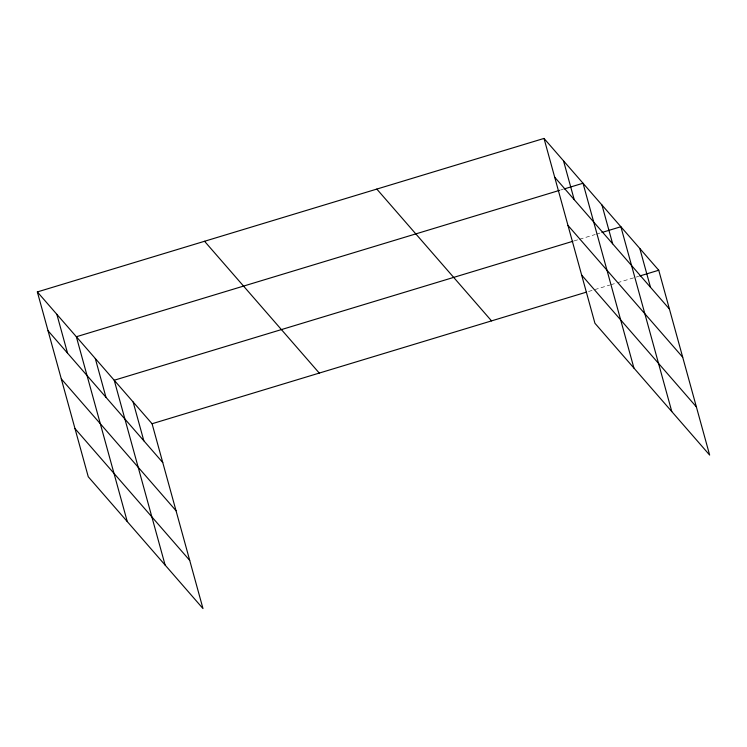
<?xml version="1.0" encoding="UTF-8"?>
<svg xmlns="http://www.w3.org/2000/svg" width="747" height="747" viewBox="0 0 747 747"><rect width="100%" height="100%" fill="white"/><g stroke="black" fill="none" stroke-linecap="round" stroke-linejoin="round"><path stroke-width="0.56" stroke-dasharray="3.73 2.8" d="M560.726 189.999L562.958 189.318M574.06 240.917L578.523 239.572M579.635 239.236L595.238 234.502M596.358 234.166L600.812 232.812M588.515 291.507L609.692 285.093M610.803 284.756L616.378 283.066M617.498 282.73L638.676 276.315"/><path stroke-width="1.12" d="M37.35 291.928L152.071 423.736L202.988 608.572L88.258 476.763L37.35 291.928L544.012 138.428L658.742 270.237L709.65 455.072L594.929 323.264L544.012 138.428M559.615 190.336L76.353 336.748L127.27 521.583M564.069 188.982L583.024 183.239L633.932 368.075M572.949 241.262L114.216 380.242L165.124 565.077M601.933 232.476L620.878 226.733L671.796 411.578M152.071 423.736L586.283 292.18M639.787 275.97L658.742 270.237M554.704 177.235L669.424 309.034M567.981 225.426L682.702 357.225M581.652 275.073L696.372 406.882M376.815 189.084L491.535 320.893M204.547 241.272L319.268 373.08M48.041 330.734L162.762 462.542M61.31 378.925L176.031 510.733M74.989 428.573L189.71 560.381M639.806 248.49L650.497 287.287M601.951 204.986L612.643 243.793M563.518 160.838L574.21 199.645M133.143 401.989L143.835 440.795M95.289 358.495L105.971 397.301M56.856 314.338L67.538 353.144"/></g></svg>
